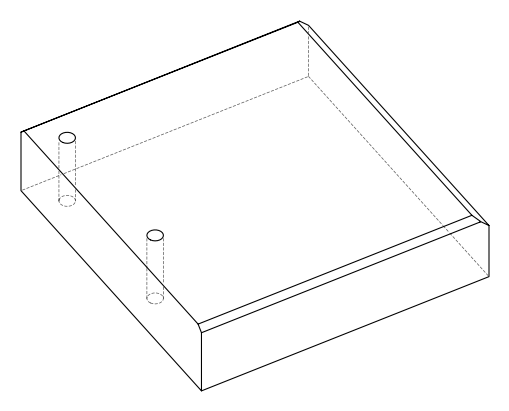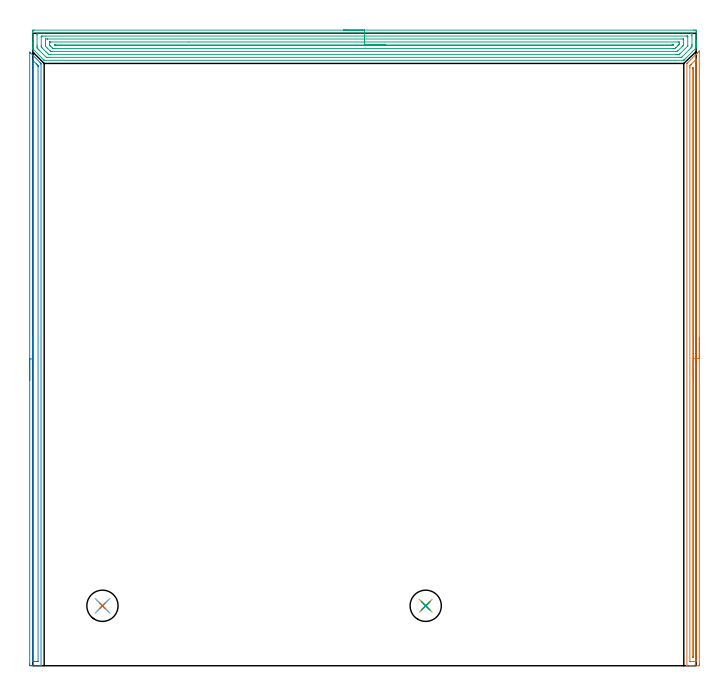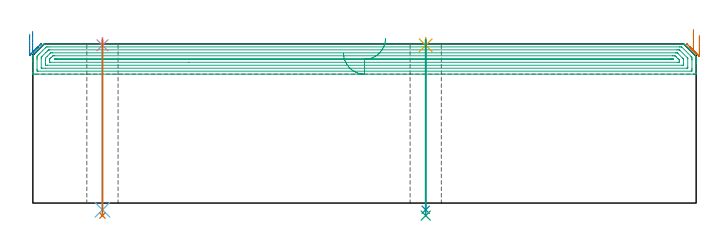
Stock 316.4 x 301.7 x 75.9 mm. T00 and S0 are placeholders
(PLAN: 9 operations, 5 tool changes, 28.6 min)
(1 AREA_MILL | FG_CHAMFER_SURFACE | UGT0205_001 | 7.12 min | 5172 mm3)
(2 AREA_MILL_1 | FG_CHAMFER_SURFACE_1 | UGT0205_001 | 4.84 min | 4322 mm3)
(3 AREA_MILL_2 | FG_CHAMFER_SURFACE_2 | UGT0205_001 | 15.26 min | 32564 mm3)
(4 SPOT_DRILL | STEP1HOLE | NXT0321_9005460120000 | 0.03 min | 6 mm3)
(5 SPOT_DRILL_1 | STEP1HOLE_1 | NXT0321_9005460120000 | 0.03 min | 2 mm3)
(6 DRILL_THROUGH_HOLE_INTO_CENTER | STEP1HOLE | NXT0301_065 | 0.33 min | 5249 mm3)
(7 DRILL_TO_ENLARGE_THROUGH_HOLE | STEP1HOLE | UGT0301_280 | 0.34 min | 7967 mm3)
(8 DRILL_THROUGH_HOLE_INTO_CENTER_1 | STEP1HOLE_1 | NXT0301_065 | 0.33 min | 5243 mm3)
(9 DRILL_TO_ENLARGE_THROUGH_HOLE_1 | STEP1HOLE_1 | UGT0301_280 | 0.34 min | 7961 mm3)
(TOOL UGT0205_001 | Chamfer Mill 20 x 3 x 45 deg. | D20 FL50 Z2)
(TOOL NXT0321_9005460120000 | NC Spot Drill, 142deg, 12mm, Carbide, Uncoated | D12 PA142 FL30 Z2)
(TOOL NXT0301_065 | Carbide Drill 9.4mm [860.1-0940-075A1-MM 2214] | D9.4 PA140 FL98 Z2)
(TOOL UGT0301_280 | Twist Drill 14.9 mm | D14.9 PA118 FL114 Z2)
(OP 1 AREA_MILL)
G17 G21 G94 G90
T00 M6
G54
G17 G0 G90 X317.9 Y156.6 S1061 M3
G43 Z85.9 H0
Z80.
G94 G1 Y156.562 Z79.128 F250.
Y156.448 Z78.264
Y156.259 Z77.412
Y155.997 Z76.58
Y155.663 Z75.774
Y155.26 Z75.
Y154.792 Z74.264
Y154.26 Z73.572
Y153.671 Z72.929
Y153.028 Z72.34
Y152.336 Z71.808
Y151.6 Z71.34
Y150.826 Z70.937
Y150.02 Z70.603
Y149.188 Z70.341
Y148.336 Z70.152
Y147.472 Z70.038
Y146.6 Z70.
Y1.166
X317.899 Y0.612 Z70.001
X317.897 Y0.276 Z70.002
X317.893 Y0.01 Z70.004
X317.569 Y0. Z70.328
X314.95 Z72.944
X314.4 Z73.497
X314.077 Z73.819
X313.527 Z74.369
X313.204 Z74.69
X312.245 Z75.654
X312.122 Z75.77
X312.106 Z75.786
X312.003 Y0.01 Z75.888
X312. Y0.165 Z75.9
Y287.231
X312.005 Y287.294 Z75.89
X312.031 Y287.329 Z75.865
X312.199 Y287.499 Z75.701
X316.259 Y291.561 Z71.637
X316.394 Y291.695 Z71.503
X316.557 Y291.858 Z71.341
X316.696 Y291.998 Z71.2
X316.841 Y292.142 Z71.057
X316.984 Y292.285 Z70.914
X317.132 Y292.435 Z70.763
X317.623 Y292.923 Z70.277
X317.739 Y293.039 Z70.161
X317.886 Y293.184 Z70.012
X317.895 Z70.003
X317.899 Z69.999
X317.9 Y146.6 Z70.
X316.486 Z71.414
Y2.613
X316.485 Y2.397 Z71.415
X316.481 Y2.059 Z71.419
X316.479 Y2.02 Z71.421
X316.474 Y2.01 Z71.426
X316.444 Y2.007 Z71.456
X316.341 Y2.002 Z71.559
X316.211 Y2. Z71.689
X313.592 Z74.308
X313.457 Y2.003 Z74.443
X313.429 Y2.006 Z74.471
X313.421 Y2.01 Z74.479
X313.419 Y2.018 Z74.481
X313.416 Y2.05 Z74.484
X313.415 Y2.182 Z74.485
X313.414 Y285.445 Z74.486
X313.416 Y286.121 Z74.484
X313.419 Y286.23 Z74.481
X313.421 Y286.253 Z74.479
X313.435 Y286.273 Z74.465
X313.491 Y286.338 Z74.409
X313.786 Y286.636 Z74.114
X314.077 Y286.928 Z73.823
X315.993 Y288.843 Z71.907
X316.167 Y289.017 Z71.733
X316.27 Y289.116 Z71.63
X316.44 Y289.278 Z71.46
X316.479 Y289.312 Z71.421
X316.482 Y289.236 Z71.418
X316.485 Y289.017 Z71.415
Y288.821
X316.486 Y146.6 Z71.414
X315.072 Z72.828
X315.071 Y4.952 Z72.829
X315.07 Y4.183 Z72.83
X315.068 Y4.063 Z72.832
X315.065 Y4.021 Z72.835
X315.058 Y4.01 Z72.842
X315.039 Y4.007 Z72.861
X314.95 Y4.002 Z72.95
X314.89 Y4.003 Z73.01
X314.844 Y4.008 Z73.056
X314.835 Y4.011 Z73.065
X314.833 Y4.025 Z73.067
X314.83 Y4.059 Z73.07
X314.829 Y4.183 Z73.071
Y4.308
Y284.677
X314.835 Y285.211 Z73.065
X314.868 Y285.257 Z73.032
X314.95 Y285.348 Z72.95
X314.997 Y285.397 Z72.903
X315.046 Y285.445 Z72.854
X315.058 Y285.45 Z72.842
X315.066 Y285.451 Z72.834
X315.067 Y285.445 Z72.833
X315.071 Y285.363 Z72.829
Y285.321
X315.072 Y146.6 Z72.828
Y145.728 Z72.867
Y144.864 Z72.98
Y144.012 Z73.169
Y143.18 Z73.432
Y142.374 Z73.765
Y141.6 Z74.168
Y140.864 Z74.637
Y140.172 Z75.168
Y139.529 Z75.757
Y138.94 Z76.401
Y138.408 Z77.093
Y137.94 Z77.828
Y137.537 Z78.602
Y137.203 Z79.408
Y136.941 Z80.24
Y136.752 Z81.092
Y136.638 Z81.957
Y136.6 Z82.828
G0 Z85.9
M5
M2
(OP 2 AREA_MILL_1)
G17 G21 G94 G90
T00 M6
G54
G17 G0 G90 X-1.5 Y136.35 S1061 M3
G43 Z85.9 H0
Z80.5
G94 G1 Y136.388 Z79.628 F250.
Y136.502 Z78.764
Y136.691 Z77.912
Y136.953 Z77.08
Y137.287 Z76.274
Y137.69 Z75.5
Y138.158 Z74.764
Y138.689 Z74.072
Y139.279 Z73.429
Y139.922 Z72.84
Y140.614 Z72.308
Y141.35 Z71.84
Y142.124 Z71.437
Y142.93 Z71.103
Y143.762 Z70.841
Y144.613 Z70.652
Y145.478 Z70.538
Y146.35 Z70.5
Y292.403
X-1.495 Y292.669 Z70.505
X-1.493 Y292.681 Z70.506
X-1.469 Y292.669 Z70.531
X-1.406 Y292.606 Z70.594
X-1.01 Y292.212 Z70.986
X3.41 Y287.791 Z75.408
X3.855 Y287.345 Z75.855
X3.898 Y287.295 Z75.885
X3.9 Y286.709 Z75.9
Y0.176
X3.904 Y0.01 Z75.895
X3.882 Y0.008 Z75.873
X3.505 Y0. Z75.505
X3.239 Z75.239
X2.526 Z74.521
X1.286 Z73.283
X-0.126 Z71.869
X-0.747 Z71.25
X-1.01 Y0.001 Z70.986
X-1.248 Y0.004 Z70.748
X-1.491 Y0.009 Z70.505
X-1.495 Y0.138 Z70.503
X-1.499 Y0.627 Z70.501
X-1.5 Y1.122 Z70.5
Y146.35
X-0.086 Z71.914
X-0.085 Y288.677 Z71.915
X-0.084 Y288.767 Z71.916
X-0.081 Y288.811 Z71.919
X-0.08 Y288.818 Z71.92
X-0.069 Y288.81 Z71.931
X0.03 Y288.716 Z72.03
X0.253 Y288.497 Z72.253
X1.642 Y287.108 Z73.642
X2.039 Y286.709 Z74.039
X2.446 Y286.292 Z74.446
X2.479 Y286.25 Z74.479
X2.481 Y286.228 Z74.481
X2.484 Y286.175 Z74.484
X2.485 Y286.069 Z74.485
X2.486 Y285.856 Z74.486
X2.485 Y2.095 Z74.485
X2.484 Y2.042 Z74.484
X2.482 Y2.017 Z74.482
X2.48 Y2.012 Z74.48
X2.463 Y2.009 Z74.463
X2.051 Y2.001 Z74.051
X0.758 Z72.758
X0.282 Y2.003 Z72.282
X0.036 Y2.01 Z72.036
X-0.079 Y2.017 Z71.921
X-0.085 Y2.374 Z71.915
Y2.415
X-0.086 Y146.35 Z71.914
Y147.222 Z71.952
Y148.086 Z72.066
Y148.938 Z72.255
Y149.77 Z72.517
Y150.576 Z72.851
Y151.35 Z73.254
Y152.086 Z73.723
Y152.778 Z74.254
Y153.421 Z74.843
Y154.01 Z75.486
Y154.541 Z76.178
Y155.01 Z76.914
Y155.413 Z77.688
Y155.747 Z78.494
Y156.009 Z79.326
Y156.198 Z80.178
Y156.312 Z81.043
Y156.35 Z81.914
G0 Z85.9
M5
M2
(OP 3 AREA_MILL_2)
G17 G21 G94 G90
T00 M6
G54
G17 G0 G90 X148.2 Y303.2 S1061 M3
G43 Z85.9 H0
Z71.5
G94 G1 X148.238 Z70.628 F250.
X148.352 Z69.764
X148.541 Z68.912
X148.803 Z68.08
X149.137 Z67.274
X149.54 Z66.5
X150.008 Z65.764
X150.54 Z65.072
X151.129 Z64.429
X151.772 Z63.84
X152.464 Z63.309
X153.2 Z62.84
X153.974 Z62.437
X154.78 Z62.103
X155.612 Z61.841
X156.463 Z61.652
X157.328 Z61.538
X158.2 Z61.5
X315.245
X315.789 Y303.198 Z61.502
X316.327 Y303.194 Z61.504
X316.392 Y303.192 Z61.506
X316.4 Y302.659 Z62.038
Y298.22 Z66.475
Y297.659 Z67.038
Y297.332 Z67.365
Y296.771 Z67.925
Y296.444 Z68.252
Y295.789 Z68.911
Y295.323 Z69.377
X316.39 Y294.697 Z70.001
X316.364 Y294.668 Z70.03
X316.235 Y294.535 Z70.163
X311.042 Y289.341 Z75.358
X310.878 Y289.177 Z75.52
X310.586 Y288.885 Z75.813
X310.517 Y288.819 Z75.877
X310.495 Y288.805 Z75.89
X310.432 Y288.8 Z75.9
X5.522
X5.405 Y288.804 Z75.889
X5.37 Y288.833 Z75.862
X5.165 Y289.034 Z75.665
X5.095 Y289.105 Z75.595
X0.356 Y293.844 Z70.856
X0.165 Y294.038 Z70.662
X0.01 Y294.201 Z70.498
X0.008 Y294.224 Z70.475
X0. Y294.552 Z70.148
Y294.901 Z69.798
Y295.556 Z69.139
Y296.771 Z67.925
Y297.332 Z67.362
Y302.379 Z62.319
X0.003 Y302.659 Z62.038
X0.008 Y303.192 Z61.506
X0.073 Y303.194 Z61.504
X0.611 Y303.2 Z61.5
X158.2
Y301.786 Z62.914
X314.003 Y301.785 Z62.915
X314.39 Y301.771 Z62.929
X314.397 Y301.379 Z63.321
X314.399 Y300.883 Z63.817
X314.4 Y300.489 Z64.211
Y296.444 Z68.256
X314.399 Y296.05 Z68.65
X314.397 Y295.556 Z69.144
X314.394 Y295.168 Z69.532
X314.003 Y294.754 Z69.946
X313.961 Y294.711 Z69.989
X309.539 Y290.29 Z74.41
X309.506 Y290.261 Z74.439
X309.467 Y290.229 Z74.471
X308.661 Y290.215 Z74.485
X308.646 Y290.214 Z74.486
X7.754
X6.861 Y290.221 Z74.479
X6.433 Y290.229 Z74.471
X5.968 Y290.684 Z74.016
X4.645 Y292.005 Z72.695
X3.29 Y293.36 Z71.34
X2.871 Y293.78 Z70.92
X2.397 Y294.261 Z70.439
X2.01 Y294.668 Z70.032
X2.003 Y295.06 Z69.64
X2.001 Y295.556 Z69.144
X2. Y295.951 Z68.749
X2.001 Y300.883 Z63.817
X2.002 Y301.275 Z63.425
X2.01 Y301.771 Z62.929
X2.383 Y301.785 Z62.915
X2.397
X158.2 Y301.786 Z62.914
Y300.371 Z64.329
X311.84
X312.217 Y300.369 Z64.331
X312.343 Y300.367 Z64.333
X312.38 Y300.365 Z64.335
X312.39 Y300.297 Z64.403
X312.395 Y300.177 Z64.523
X312.398 Y299.995 Z64.705
X312.4 Y299.814 Z64.886
X312.399 Y295.909 Z68.791
X312.397 Y295.733 Z68.967
X312.393 Y295.645 Z69.055
X312.39 Y295.602 Z69.098
X312.35 Y295.556 Z69.144
X312.286 Y295.487 Z69.213
X312.217 Y295.417 Z69.283
X308.646 Y291.846 Z72.854
X308.495 Y291.701 Z72.999
X308.439 Y291.65 Z73.05
X308.417 Y291.635 Z73.065
X308.388 Y291.634 Z73.066
X308.13 Y291.63 Z73.07
X307.753 Y291.629 Z73.071
X307.239
X8.132
X7.754 Y291.63 Z73.07
X7.628 Y291.632 Z73.068
X7.528 Y291.635 Z73.065
X7.47 Y291.641 Z73.059
X7.43 Y291.679 Z73.021
X7.097 Y292.005 Z72.695
X6.861 Y292.238 Z72.462
X6.206 Y292.893 Z71.807
X4.432 Y294.668 Z70.032
X4.182 Y294.921 Z69.779
X4.032 Y295.08 Z69.62
X4.01 Y295.375 Z69.325
X4.004 Y295.556 Z69.144
X4.001 Y295.737 Z68.963
Y299.995 Z64.705
X4.003 Y300.174 Z64.526
X4.01 Y300.352 Z64.348
X4.182 Y300.364 Z64.336
X4.699 Y300.369 Z64.331
X5.968 Y300.371 Z64.329
X158.2
Y298.957 Z65.743
X309.691
X310.316 Y298.952 Z65.748
X310.384 Y298.95 Z65.75
X310.39 Y298.862 Z65.838
X310.395 Y298.659 Z66.041
X310.4 Y298.251 Z66.449
Y296.476 Z68.224
Y296.444 Z68.256
X310.397 Y296.23 Z68.47
X310.394 Y296.123 Z68.577
X310.39 Y296.071 Z68.629
X310.369 Y296.03 Z68.67
X310.166 Y295.82 Z68.88
X309.906 Y295.556 Z69.144
X307.753 Y293.403 Z71.297
X307.494 Y293.15 Z71.55
X307.402 Y293.062 Z71.638
X307.231 Y293.05 Z71.65
X306.86 Y293.045 Z71.655
X306.708 Y293.043 Z71.657
X9.389
X8.647 Y293.046 Z71.654
X8.542 Y293.048 Z71.652
X8.514 Y293.05 Z71.651
X8.488 Y293.071 Z71.629
X8.43 Y293.124 Z71.576
X8.207 Y293.343 Z71.357
X6.861 Y294.688 Z70.012
X6.01 Y295.556 Z69.144
X6. Y296.412 Z68.288
Y296.444 Z68.256
Y298.188 Z66.512
Y298.22 Z66.48
X6.006 Y298.648 Z66.052
X6.01 Y298.861 Z65.839
X6.022 Y298.95 Z65.75
X6.124 Y298.953 Z65.747
X6.861 Y298.957 Z65.743
X7.012
X158.2
Y297.543 Z67.157
X307.753 Y297.542 Z67.158
X307.966 Y297.541 Z67.159
X308.381 Y297.536 Z67.164
X308.39 Y297.332 Z67.368
X308.398 Y296.691 Z68.009
X308.393 Y296.566 Z68.134
X308.39 Y296.507 Z68.193
X308.334 Y296.444 Z68.256
X308.048 Y296.151 Z68.549
X307.753 Y295.851 Z68.849
X307.605 Y295.703 Z68.997
X306.86 Y294.958 Z69.742
X306.714 Y294.813 Z69.887
X306.566 Y294.668 Z70.032
X306.365 Y294.475 Z70.225
X306.173 Y294.464 Z70.236
X305.967 Y294.461 Z70.239
X305.287 Y294.457 Z70.243
X305.075
X10.432 Y294.458 Z70.242
X9.747 Y294.462 Z70.238
X9.54 Y294.465 Z70.235
X9.334 Y294.668 Z70.032
X8.647 Y295.352 Z69.348
X8.444 Y295.556 Z69.144
X8.246 Y295.757 Z68.943
X8.119 Y295.889 Z68.811
X8.022 Y295.992 Z68.708
X8.01 Y296.039 Z68.661
X8.003 Y296.197 Z68.503
X8.001 Y296.444 Z68.256
X8. Y297.087 Z67.613
X8.003 Y297.332 Z67.368
X8.007 Y297.492 Z67.208
X8.009 Y297.527 Z67.173
X8.081 Y297.536 Z67.164
X8.222 Y297.539 Z67.161
X8.435 Y297.542 Z67.158
X74.459 Y297.543 Z67.157
X158.2
Y296.129 Z68.571
X304.815
X305.075 Y296.128 Z68.572
X305.395 Y296.125 Z68.575
X305.506 Y296.122 Z68.578
X305.553 Y296.112 Z68.588
X305.516 Y296.071 Z68.629
X305.481 Y296.039 Z68.661
X305.288 Y295.878 Z68.822
X305.075 Y295.875 Z68.825
X304.757 Y295.872 Z68.828
X304.441 Y295.871 Z68.829
X304.182
X11.325
X11.007 Y295.872 Z68.828
X10.78 Y295.875 Z68.825
X10.611 Y295.878 Z68.822
X10.432 Y296.026 Z68.674
X10.344 Y296.115 Z68.585
X10.342 Y296.123 Z68.577
X10.365 Y296.124 Z68.576
X10.432 Y296.126 Z68.574
X10.75 Y296.129 Z68.571
X11.009
X158.2
X159.072 Z68.609
X159.936 Z68.723
X160.788 Z68.912
X161.62 Z69.174
X162.426 Z69.508
X163.2 Z69.911
X163.936 Z70.38
X164.628 Z70.911
X165.271 Z71.5
X165.86 Z72.143
X166.391 Z72.835
X166.86 Z73.571
X167.263 Z74.345
X167.597 Z75.151
X167.859 Z75.983
X168.048 Z76.835
X168.162 Z77.7
X168.2 Z78.571
G0 Z85.9
M5
M2
(OP 4 SPOT_DRILL)
G17 G21 G94 G90
T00 M6
G54
G17 G0 G90 X33.2 Y28.6 S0 M3
G43 Z85.9 H0
G94 G81 G98 Z75.259 F250. R78.9
G80
M5
M2
(OP 5 SPOT_DRILL_1)
G17 G21 G94 G90
T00 M6
G54
G17 G0 G90 X187.4 Y28.6 S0 M3
G43 Z85.9 H0
G94 G81 G98 Z75.259 F250. R78.9
G80
M5
M2
(OP 6 DRILL_THROUGH_HOLE_INTO_CENTER)
G17 G21 G94 G90
T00 M6
G54
G17 G0 G90 X33.2 Y28.6 S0 M3
G43 Z85.9 H1
G94 G73 G98 Z-3.211 F250. Q8.79 R77.9
G80
M5
M2
(OP 7 DRILL_TO_ENLARGE_THROUGH_HOLE)
G17 G21 G94 G90
T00 M6
G54
G17 G0 G90 X33.2 Y28.6 S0 M3
G43 Z85.9 H0
G94 G73 G98 Z-5.976 F250. Q13.646 R77.9
G80
M5
M2
(OP 8 DRILL_THROUGH_HOLE_INTO_CENTER_1)
G17 G21 G94 G90
T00 M6
G54
G17 G0 G90 X187.4 Y28.6 S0 M3
G43 Z85.9 H1
G94 G73 G98 Z-3.211 F250. Q8.79 R77.9
G80
M5
M2
(OP 9 DRILL_TO_ENLARGE_THROUGH_HOLE_1)
G17 G21 G94 G90
T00 M6
G54
G17 G0 G90 X187.4 Y28.6 S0 M3
G43 Z85.9 H0
G94 G73 G98 Z-5.976 F250. Q13.646 R77.9
G80
M5
M2
